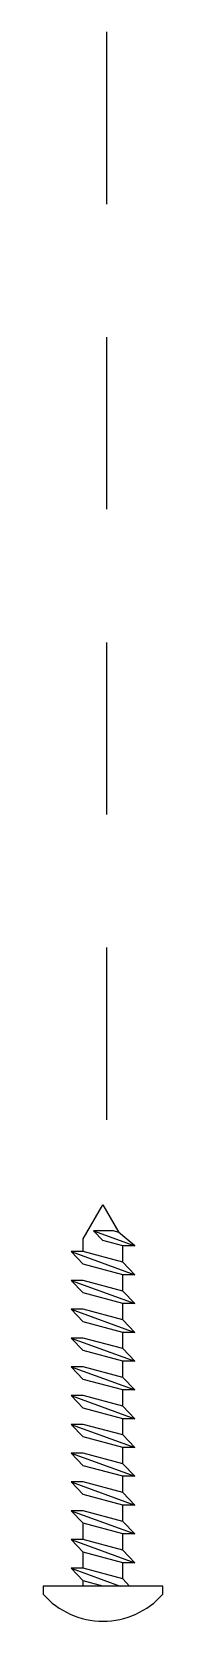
# Model space of a CAD drawing. Header units: centimetres. Extents: x 55.5 to 56.07, y 422.5 to 429.99.
import ezdxf

# ---------------------------------------------------------------- set-up
doc = ezdxf.new("R2010")
doc.units = ezdxf.units.CM
doc.header["$MEASUREMENT"] = 0
doc.layers.add('viti e cerniere', color=3, linetype='Continuous')

msp = doc.modelspace()

# ---------------------------------------------------------------- linework, layer by layer
at = {"layer": 'viti e cerniere'}
for p, q in [((55.8013, 429.1741), (55.8013, 429.9854)), ((55.8013, 427.7364), (55.8013, 428.5477)), ((55.8013, 426.2987), (55.8013, 427.11)), ((55.8013, 424.861), (55.8013, 425.6723)), ((55.876, 424.1906), (55.876, 424.2671)), ((55.876, 424.055), (55.876, 424.1315)), ((55.876, 423.9194), (55.876, 423.9959)), ((55.876, 423.7838), (55.876, 423.8603)), ((55.876, 423.6482), (55.876, 423.7247)), ((55.876, 423.5126), (55.876, 423.5892)), ((55.876, 423.3771), (55.876, 423.4536)), ((55.876, 423.2415), (55.876, 423.318)), ((55.876, 423.1059), (55.876, 423.1824)), ((55.876, 422.9703), (55.876, 423.0468)), ((55.6898, 422.8846), (55.6898, 422.9612)), ((55.876, 422.8347), (55.876, 422.9112)), ((55.6898, 422.7491), (55.6898, 422.8256)), ((55.876, 422.6992), (55.876, 422.7757)), ((55.6898, 422.665), (55.6898, 422.69))]:
    msp.add_line(p, q, dxfattribs=at)
for points in [[(55.6898, 424.2405), (55.6898, 424.3003), (55.7829, 424.4616), (55.8584, 424.3309)], [(55.9326, 424.2671), (55.8584, 424.3309), (55.833, 424.3377), (55.7386, 424.3377), (55.9326, 424.2671), (55.876, 424.2671), (55.7822, 424.2922), (55.7386, 424.3377)], [(55.9326, 424.1315), (55.876, 424.1906), (55.6898, 424.2405), (55.6332, 424.2405), (55.9326, 424.1315), (55.876, 424.1315), (55.6898, 424.1814), (55.6332, 424.2405)], [(55.9326, 423.9959), (55.876, 424.055), (55.6898, 424.1049), (55.6332, 424.1049), (55.9326, 423.9959), (55.876, 423.9959), (55.6898, 424.0458), (55.6332, 424.1049)], [(55.9326, 423.8603), (55.876, 423.9194), (55.6898, 423.9693), (55.6332, 423.9693), (55.9326, 423.8603), (55.876, 423.8603), (55.6898, 423.9102), (55.6332, 423.9693)], [(55.9326, 423.7247), (55.876, 423.7838), (55.6898, 423.8337), (55.6332, 423.8337), (55.9326, 423.7247), (55.876, 423.7247), (55.6898, 423.7746), (55.6332, 423.8337)], [(55.9326, 423.5892), (55.876, 423.6482), (55.6898, 423.6981), (55.6332, 423.6981), (55.9326, 423.5892), (55.876, 423.5892), (55.6898, 423.6391), (55.6332, 423.6981)], [(55.9326, 423.4536), (55.876, 423.5126), (55.6898, 423.5626), (55.6332, 423.5626), (55.9326, 423.4536), (55.876, 423.4536), (55.6898, 423.5035), (55.6332, 423.5626)], [(55.9326, 423.318), (55.876, 423.3771), (55.6898, 423.427), (55.6332, 423.427), (55.9326, 423.318), (55.876, 423.318), (55.6898, 423.3679), (55.6332, 423.427)], [(55.9326, 423.1824), (55.876, 423.2415), (55.6898, 423.2914), (55.6332, 423.2914), (55.9326, 423.1824), (55.876, 423.1824), (55.6898, 423.2323), (55.6332, 423.2914)], [(55.9326, 423.0468), (55.876, 423.1059), (55.6898, 423.1558), (55.6332, 423.1558), (55.9326, 423.0468), (55.876, 423.0468), (55.6898, 423.0967), (55.6332, 423.1558)], [(55.9326, 422.9112), (55.876, 422.9703), (55.6898, 423.0202), (55.6332, 423.0202), (55.9326, 422.9112), (55.876, 422.9112), (55.6898, 422.9612), (55.6332, 423.0202)], [(55.9326, 422.7757), (55.876, 422.8347), (55.6898, 422.8846), (55.6332, 422.8846), (55.9326, 422.7757), (55.876, 422.7757), (55.6898, 422.8256), (55.6332, 422.8846)], [(55.9087, 422.665), (55.876, 422.6992), (55.6898, 422.7491), (55.6332, 422.7491), (55.8641, 422.665)], [(55.7829, 422.665), (55.6898, 422.69), (55.6332, 422.7491)]]:
    msp.add_lwpolyline(points, dxfattribs=at)
msp.add_lwpolyline([(55.5, 422.665), (55.5, 422.6277, 0.451416), (56.0658, 422.6277), (56.0658, 422.665)], format="xyb", close=True, dxfattribs=at)

doc.saveas('drawing.dxf')
